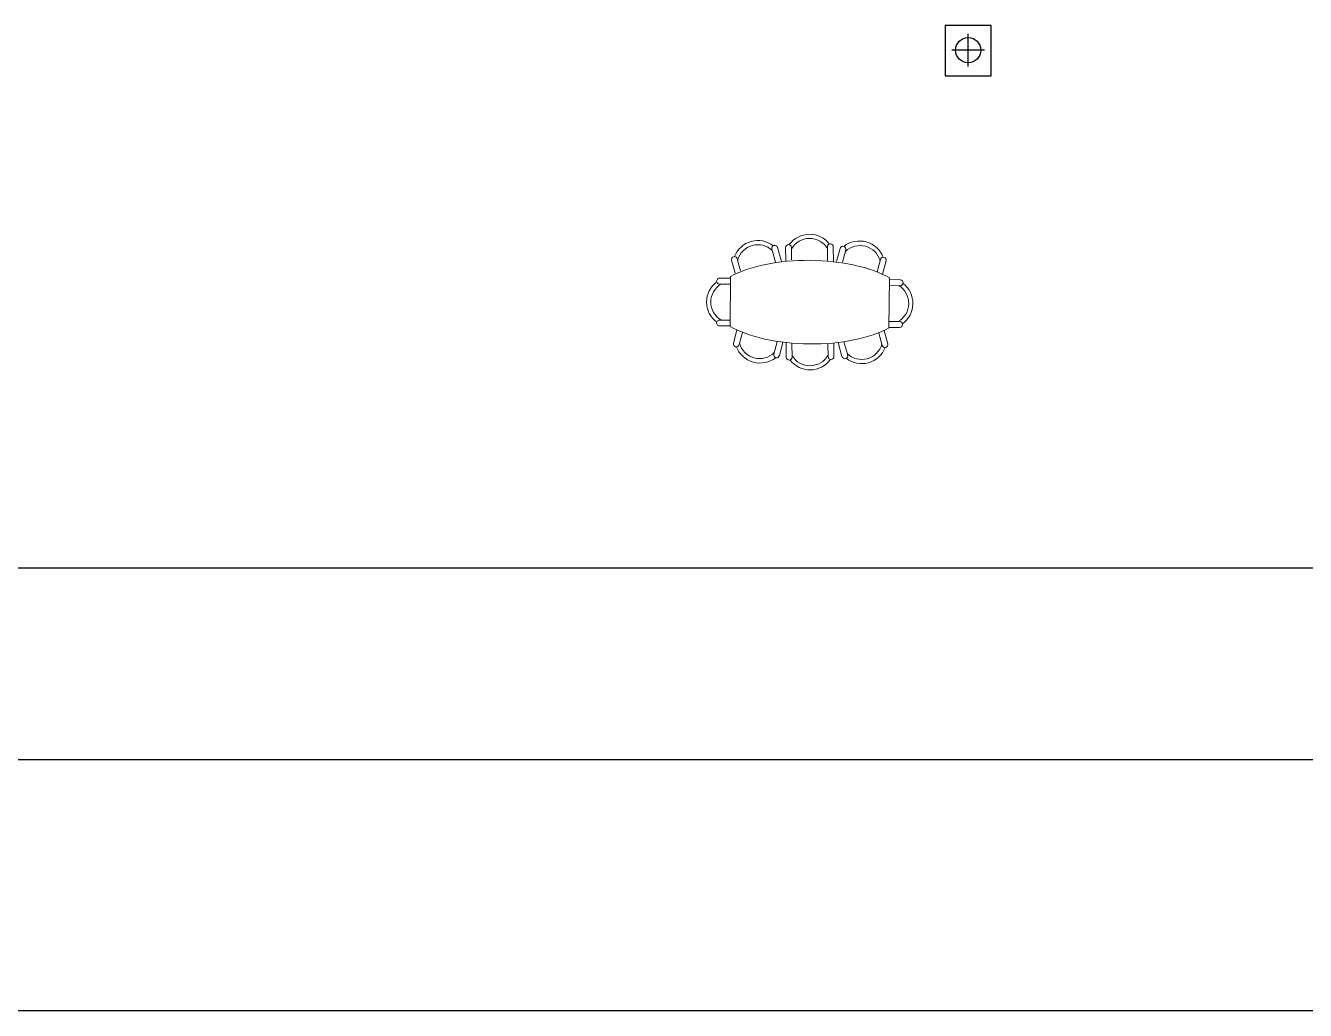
# Model space of a CAD drawing. Header units: millimetres. Extents: x 2667 to 2848, y -1 to 1765.
# Drawn here: x 2699.76 to 2715.06, y 1728.58 to 1740.36 of the extents above; entities that cross this region are included whole.
import ezdxf

# ---------------------------------------------------------------- set-up
doc = ezdxf.new("R2010")
doc.units = ezdxf.units.MM
doc.layers.add('!MP-[#0]-ARQ-HACHURA', color=250, linetype='Continuous', lineweight=5)
doc.layers.add('PROIEZIONI', color=145, linetype='Continuous')

msp = doc.modelspace()

# ---------------------------------------------------------------- linework, layer by layer
at = {"layer": '!MP-[#0]-ARQ-HACHURA'}
for p, q in [((2708.726, 1737.529), (2708.683, 1737.685)), ((2708.797, 1737.535), (2708.75, 1737.704)), ((2708.849, 1737.543), (2708.847, 1737.703)), ((2708.919, 1737.554), (2708.917, 1737.704)), ((2709.349, 1737.549), (2709.347, 1737.71)), ((2709.419, 1737.536), (2709.417, 1737.711)), ((2709.457, 1737.537), (2709.499, 1737.692)), ((2709.527, 1737.528), (2709.566, 1737.674)), ((2708.244, 1737.396), (2708.201, 1737.551)), ((2708.309, 1737.424), (2708.269, 1737.569)), ((2709.941, 1737.414), (2709.981, 1737.561)), ((2710.006, 1737.386), (2710.049, 1737.542)), ((2708.188, 1737.357), (2708.183, 1736.759)), ((2708.188, 1737.336), (2708.057, 1737.336)), ((2708.188, 1737.266), (2708.057, 1737.266)), ((2710.088, 1737.341), (2710.083, 1736.742)), ((2710.088, 1737.341), (2710.083, 1736.742)), ((2710.088, 1737.319), (2710.219, 1737.317)), ((2710.088, 1737.249), (2710.218, 1737.247)), ((2708.184, 1736.836), (2708.057, 1736.836)), ((2708.183, 1736.766), (2708.057, 1736.766)), ((2710.083, 1736.749), (2710.209, 1736.747)), ((2710.084, 1736.819), (2710.21, 1736.817)), ((2708.265, 1736.717), (2708.223, 1736.56)), ((2708.33, 1736.689), (2708.29, 1736.542)), ((2709.962, 1736.679), (2710.003, 1736.533)), ((2710.027, 1736.707), (2710.07, 1736.552)), ((2708.745, 1736.575), (2708.705, 1736.429)), ((2708.815, 1736.566), (2708.773, 1736.411)), ((2708.852, 1736.566), (2708.855, 1736.391)), ((2708.922, 1736.554), (2708.925, 1736.392)), ((2709.353, 1736.549), (2709.355, 1736.398)), ((2709.422, 1736.56), (2709.425, 1736.399)), ((2709.474, 1736.568), (2709.521, 1736.399)), ((2709.545, 1736.574), (2709.589, 1736.418))]:
    msp.add_line(p, q, dxfattribs=at)
for centre, radius, start, end in [((2709.134, 1737.562), 0.3, 37.3994, 144.2032), ((2708.515, 1737.487), 0.3, 52.1667, 158.9705), ((2708.515, 1737.487), 0.25, 46.252, 164.8852), ((2708.717, 1737.694), 0.035, 15.5686, 195.5686), ((2708.882, 1737.704), 0.035, 0.8013, 180.8013), ((2709.134, 1737.562), 0.25, 31.4847, 150.1179), ((2709.382, 1737.711), 0.035, 0.8013, 180.8013), ((2709.532, 1737.683), 0.035, 344.8055, 164.8055), ((2709.729, 1737.475), 0.306, 20.6858, 127.7775), ((2709.736, 1737.477), 0.25, 15.4889, 134.1221), ((2708.235, 1737.56), 0.035, 15.5686, 195.5686), ((2710.015, 1737.552), 0.035, 344.8055, 164.8055), ((2708.202, 1737.051), 0.3, 126.5686, 233.3724), ((2708.202, 1737.051), 0.25, 120.6539, 239.2871), ((2708.057, 1737.301), 0.035, 89.9705, 269.9705), ((2710.069, 1737.035), 0.25, 299.6884, 58.3216), ((2710.218, 1737.282), 0.035, 269.005, 89.005), ((2710.069, 1737.035), 0.3, 305.6031, 52.4069), ((2708.057, 1736.801), 0.035, 89.9705, 269.9705), ((2710.21, 1736.782), 0.035, 269.005, 89.005), ((2708.257, 1736.551), 0.035, 164.8055, 344.8055), ((2708.542, 1736.628), 0.306, 200.6858, 307.7775), ((2708.536, 1736.626), 0.25, 195.4889, 314.1221), ((2709.757, 1736.615), 0.3, 232.1667, 338.9705), ((2709.757, 1736.615), 0.25, 226.252, 344.8852), ((2710.036, 1736.543), 0.035, 195.5686, 15.5686), ((2708.739, 1736.42), 0.035, 164.8055, 344.8055), ((2708.89, 1736.392), 0.035, 180.8013, 0.8013), ((2709.138, 1736.54), 0.3, 217.3994, 324.2032), ((2709.138, 1736.54), 0.25, 211.4847, 330.1179), ((2709.39, 1736.399), 0.035, 180.8013, 0.8013), ((2709.555, 1736.409), 0.035, 195.5686, 15.5686)]:
    msp.add_arc(centre, radius, start, end, dxfattribs=at)
for major_axis, start_param, end_param in [((-1.185, 0.011), 3.783576, 5.643799), ((1.185, -0.011), 3.780979, 5.641202)]:
    msp.add_ellipse((2709.137, 1737.05), major_axis=major_axis, ratio=0.42194, start_param=start_param, end_param=end_param, dxfattribs=at)
at = {"color": 7, "lineweight": 30}
for p, q in [((2711.03, 1739.866), (2711.03, 1740.258)), ((2711.226, 1740.062), (2710.834, 1740.062))]:
    msp.add_line(p, q, dxfattribs=at)
msp.add_lwpolyline([(2711.305, 1740.356), (2710.755, 1740.356), (2710.755, 1739.756), (2711.305, 1739.756)], close=True, dxfattribs=at)
msp.add_circle((2711.03, 1740.062), 0.15, dxfattribs=at)
at = {"layer": 'PROIEZIONI'}
for p, q in [((2687.599, 1733.875), (2721.249, 1733.875)), ((2687.599, 1731.584), (2721.249, 1731.584)), ((2687.599, 1728.584), (2721.249, 1728.584))]:
    msp.add_line(p, q, dxfattribs=at)

doc.saveas('drawing.dxf')
